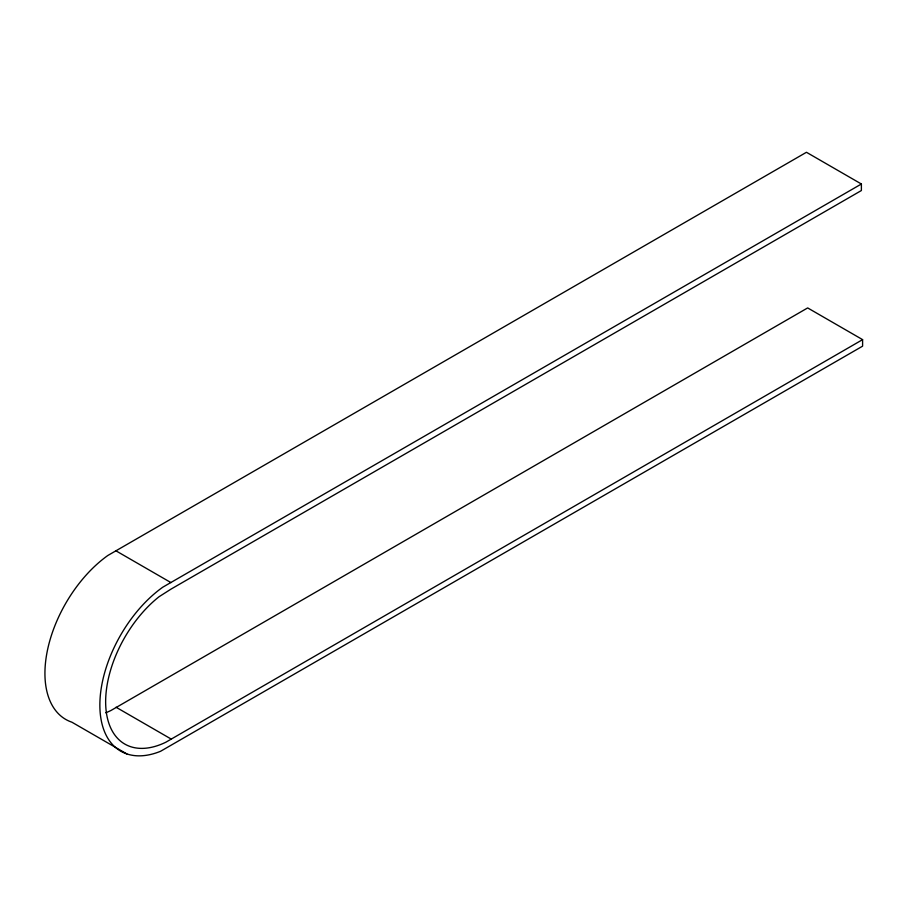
<?xml version="1.0" encoding="UTF-8"?>
<svg xmlns="http://www.w3.org/2000/svg" width="908" height="908" viewBox="0 0 908 908"><rect width="100%" height="100%" fill="white"/><g stroke="black" fill="none" stroke-linecap="round" stroke-linejoin="round"><path stroke-width="1.36" d="M862.6 339.637L165.858 742.211A92.4 53.345 -60 0 1 105.737 705.664A92.4 53.345 -60 0 1 159.07 596.726L170.976 589.133L861.386 190.532L861.386 184.006L162.793 587.181A100.584 58.067 -60 0 0 99.869 703.825A100.584 58.067 -60 0 0 160.602 751.268L862.6 346.164L862.6 339.637L807.666 307.925L110.924 710.499A92.4 53.345 -60 0 1 105.725 712.78M126.814 753.901L71.88 722.189A100.584 58.067 -60 0 1 47.647 649.334A100.584 58.067 -60 0 1 107.859 555.469L806.452 152.283L861.386 184.006M116.054 550.884L170.976 582.607M116.054 707.23L170.976 738.942"/></g></svg>
